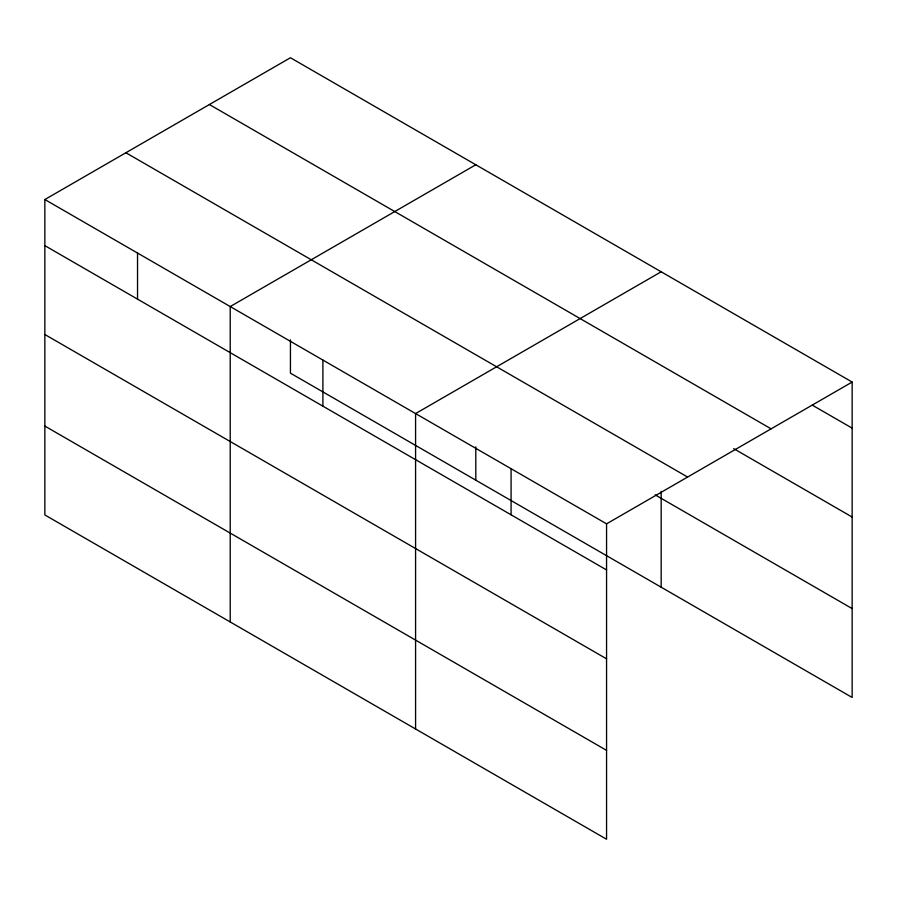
<?xml version="1.0" encoding="UTF-8"?>
<svg xmlns="http://www.w3.org/2000/svg" width="897" height="897" viewBox="0 0 897 897"><rect width="100%" height="100%" fill="white"/><g stroke="black" fill="none" stroke-linecap="round" stroke-linejoin="round"><path stroke-width="1.35" d="M44.85 199.538L606.563 523.837L606.563 839.256L44.85 514.945L44.85 199.538L290.437 57.744L852.15 382.055L852.15 697.462L290.437 373.163L290.437 339.828M475.802 164.768L230.215 306.561L230.215 621.969M661.167 271.791L415.58 413.573L415.58 728.992M606.563 523.837L852.15 382.055M812.256 405.119L852.15 428.149M209.393 104.534L771.106 428.844M733.69 448.635L852.15 517.031M125.894 152.748L687.607 477.047M655.146 494.852L852.15 608.592M44.85 245.632L606.563 569.943M44.85 334.503L606.563 658.813M44.85 426.075L606.563 750.374M661.167 491.388L661.167 587.199M511.077 468.705L511.077 514.811M475.802 446.852L475.802 480.187M322.898 360.067L322.898 406.162M137.533 253.044L137.533 299.15"/></g></svg>
